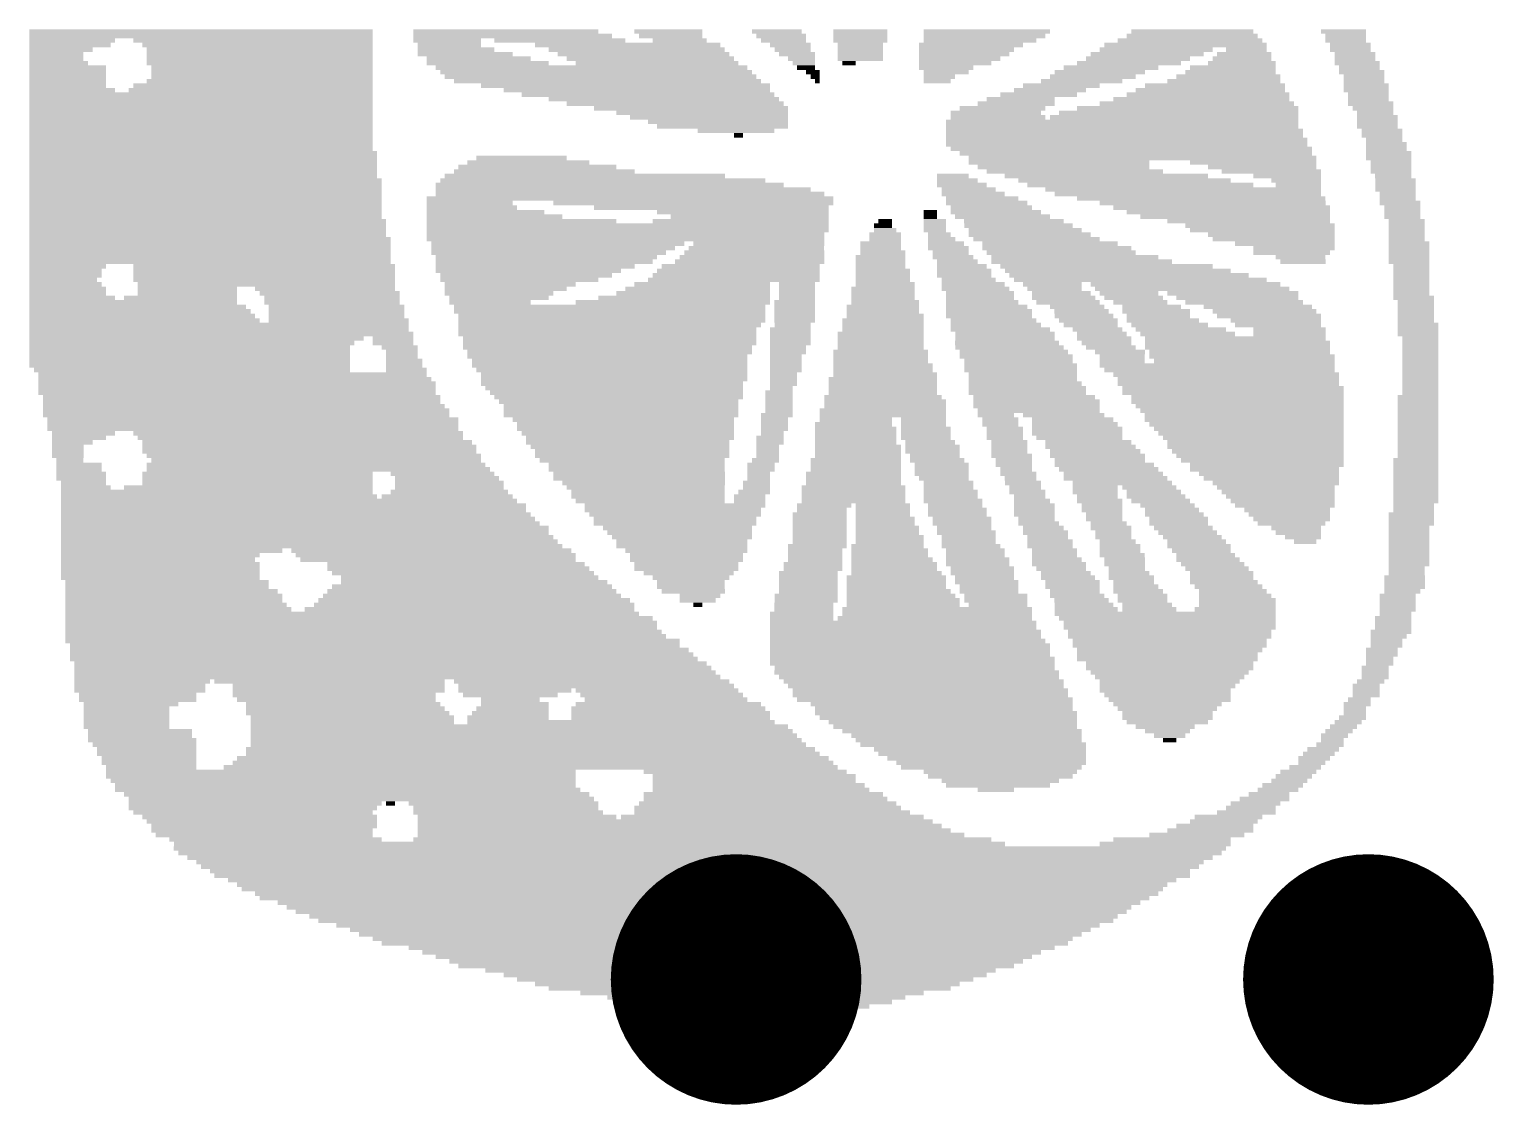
# Model space of a CAD drawing. Extents: x -2.4 to 65.5, y -2.3 to 59.9.
# Drawn here: x 39.287 to 43.405, y 11.84 to 14.865 of the extents above; entities that cross this region are included whole.
import ezdxf

# ---------------------------------------------------------------- set-up
doc = ezdxf.new("R2010")
doc.units = 0
doc.layers.add('18', color=94, linetype='CONTINUOUS')
doc.layers.add('21', color=251, linetype='CONTINUOUS')

# ---------------------------------------------------------------- blocks, each defined once
blk = doc.blocks.new('RECT')
blk.add_solid([(-0.5, -0.5), (0.5, -0.5), (-0.5, 0.5), (0.5, 0.5)])
blk = doc.blocks.new('ROUNDV')
at = {"const_width": 0.5}
blk.add_lwpolyline([(0, -0.25, 1), (0, 0.25, 1), (0, -0.25)], format="xyb", dxfattribs=at)

msp = doc.modelspace()

# ---------------------------------------------------------------- block references
at = {"layer": '18', "xscale": 0.7048, "yscale": 0.7048}
for p in [(41.275, 12.192), (43.053, 12.192)]:
    msp.add_blockref('ROUNDV', p, dxfattribs=at)
at = {"layer": '21', "yscale": 0.0127}
for p, xscale in [((39.4081, 14.8336), 0.2413), ((39.4017, 14.8209), 0.2286), ((39.7701, 14.859), 0.9652), ((39.7701, 14.8463), 0.9652), ((39.9161, 14.8336), 0.6731), ((39.9288, 14.8209), 0.6477), ((40.6273, 14.859), 0.5207), ((40.6464, 14.8463), 0.5588), ((40.4622, 14.8336), 0.1905), ((40.4686, 14.8209), 0.1778), ((40.7797, 14.8336), 0.3683), ((40.9702, 14.8209), 0.5207), ((41.0845, 14.859), 0.1905), ((41.0909, 14.8463), 0.1778), ((41.1163, 14.8336), 0.1524), ((41.3893, 14.859), 0.1397), ((41.402, 14.8463), 0.1397), ((41.4083, 14.8336), 0.127), ((41.4274, 14.8209), 0.1143), ((41.6243, 14.859), 0.1524), ((41.6243, 14.8463), 0.1524), ((41.6243, 14.8336), 0.1524), ((41.6243, 14.8209), 0.127), ((41.9354, 14.8209), 0.2921), ((41.9798, 14.859), 0.3556), ((41.9735, 14.8463), 0.3429), ((41.9608, 14.8336), 0.3175), ((42.5387, 14.8209), 0.4572), ((42.5513, 14.8336), 0.4064), ((42.5577, 14.8463), 0.3683), ((42.5577, 14.859), 0.3429), ((42.9832, 14.859), 0.127), ((42.9895, 14.8463), 0.1143), ((42.9895, 14.8336), 0.1143), ((43.0022, 14.8209), 0.1143), ((39.3636, 14.7955), 0.1524), ((39.3636, 14.7828), 0.1524), ((39.3764, 14.8082), 0.1778), ((39.9352, 14.8082), 0.635), ((39.9352, 14.7955), 0.635), ((39.9352, 14.7828), 0.635), ((40.4876, 14.8082), 0.2159), ((40.513, 14.7955), 0.2667), ((40.5511, 14.7828), 0.2921), ((40.9956, 14.8082), 0.4953), ((41.0147, 14.7955), 0.4826), ((41.0337, 14.7828), 0.4699), ((41.4338, 14.8082), 0.1016), ((41.4464, 14.7955), 0.1016), ((41.4592, 14.7828), 0.0762), ((41.6243, 14.8082), 0.127), ((41.6243, 14.7955), 0.127), ((41.6243, 14.7828), 0.127), ((41.9227, 14.8082), 0.2667), ((41.9036, 14.7828), 0.2286), ((41.9164, 14.7955), 0.254), ((42.4053, 14.7828), 0.2921), ((42.4307, 14.7955), 0.3175), ((42.4561, 14.8082), 0.3175), ((42.6974, 14.7828), 0.1651), ((42.7037, 14.7955), 0.1524), ((42.7101, 14.8082), 0.1143), ((43.0022, 14.8082), 0.1143), ((43.0149, 14.7955), 0.1143), ((43.0149, 14.7828), 0.1143), ((39.37, 14.7701), 0.1651), ((39.3954, 14.7574), 0.2159), ((39.3954, 14.7447), 0.2159), ((39.9352, 14.7701), 0.635), ((39.9415, 14.7574), 0.6223), ((39.9415, 14.7447), 0.6223), ((40.5765, 14.7701), 0.3429), ((40.8686, 14.7574), 0.8763), ((40.8813, 14.7447), 0.8763), ((41.0528, 14.7701), 0.4572), ((41.4655, 14.7701), 0.0635), ((41.4719, 14.7574), 0.0508), ((41.4909, 14.7447), 0.0381), ((41.5925, 14.7701), 0.0381), ((41.8655, 14.7574), 0.1524), ((41.891, 14.7701), 0.2032), ((41.8655, 14.7447), 0.127), ((42.2974, 14.7447), 0.254), ((42.3291, 14.7574), 0.2667), ((42.3799, 14.7701), 0.2921), ((42.6656, 14.7447), 0.254), ((42.672, 14.7574), 0.2413), ((42.6974, 14.7701), 0.1905), ((43.0213, 14.7701), 0.127), ((43.0276, 14.7574), 0.1143), ((43.034, 14.7447), 0.127), ((39.3954, 14.732), 0.2159), ((39.3954, 14.7193), 0.2159), ((39.3954, 14.7066), 0.2159), ((39.9161, 14.7066), 0.6731), ((39.9352, 14.7193), 0.635), ((39.9415, 14.732), 0.6223), ((40.894, 14.732), 0.8763), ((40.9131, 14.7193), 0.8636), ((40.9639, 14.7066), 0.8128), ((41.4973, 14.732), 0.0254), ((41.5036, 14.7193), 0.0127), ((41.8465, 14.732), 0.0889), ((41.8402, 14.7193), 0.0762), ((42.1894, 14.7066), 0.2159), ((42.2465, 14.7193), 0.2286), ((42.2783, 14.732), 0.2413), ((42.6212, 14.7066), 0.3937), ((42.6466, 14.7193), 0.3175), ((42.6593, 14.732), 0.2921), ((43.0466, 14.7066), 0.127), ((43.0403, 14.732), 0.1143), ((43.0403, 14.7193), 0.1143), ((39.4081, 14.6939), 0.2413), ((39.7701, 14.6812), 0.9652), ((39.7701, 14.6685), 0.9652), ((39.7701, 14.6558), 0.9652), ((39.9098, 14.6939), 0.6858), ((40.9956, 14.6939), 0.7493), ((41.0273, 14.6812), 0.7112), ((41.0718, 14.6685), 0.6477), ((41.1035, 14.6558), 0.6096), ((42.0624, 14.6558), 0.2159), ((42.0751, 14.6685), 0.1905), ((42.1259, 14.6812), 0.2159), ((42.1577, 14.6939), 0.2032), ((42.5704, 14.6558), 0.5461), ((42.5831, 14.6685), 0.4953), ((42.6022, 14.6812), 0.4572), ((42.6085, 14.6939), 0.4191), ((43.0466, 14.6939), 0.127), ((43.053, 14.6812), 0.1143), ((43.053, 14.6685), 0.1143), ((43.0594, 14.6558), 0.127), ((39.7701, 14.6431), 0.9652), ((39.7701, 14.6304), 0.9652), ((39.7701, 14.6177), 0.9652), ((41.148, 14.6431), 0.5461), ((41.1797, 14.6304), 0.4826), ((41.1988, 14.6177), 0.4445), ((42.0053, 14.6304), 0.254), ((42.0116, 14.6177), 0.2667), ((42.0243, 14.6431), 0.2413), ((42.5069, 14.6177), 0.6985), ((42.5196, 14.6304), 0.6731), ((42.545, 14.6431), 0.6223), ((43.0657, 14.6431), 0.1143), ((43.0721, 14.6304), 0.1016), ((43.0784, 14.6177), 0.1143), ((39.7701, 14.605), 0.9652), ((39.7701, 14.5923), 0.9652), ((39.7701, 14.5796), 0.9652), ((41.2242, 14.605), 0.3937), ((41.2369, 14.5923), 0.3683), ((41.275, 14.5796), 0.2159), ((42.3608, 14.605), 0.9906), ((42.3608, 14.5923), 0.9906), ((42.3672, 14.5796), 1.0033), ((43.0784, 14.605), 0.1143), ((43.0784, 14.5923), 0.1143), ((43.0911, 14.5796), 0.1143), ((39.7701, 14.5669), 0.9652), ((39.7701, 14.5542), 0.9652), ((39.7701, 14.5415), 0.9652), ((41.2814, 14.5669), 0.0254), ((42.3672, 14.5669), 1.0033), ((42.3736, 14.5542), 1.016), ((42.3736, 14.5415), 1.016), ((43.0911, 14.5669), 0.1143), ((43.1038, 14.5415), 0.1143), ((43.0975, 14.5542), 0.1016), ((39.7764, 14.5161), 0.9779), ((39.7764, 14.5034), 0.9779), ((39.7764, 14.4907), 0.9779), ((39.7701, 14.5288), 0.9652), ((40.6908, 14.4907), 0.3429), ((40.6718, 14.5034), 0.254), ((42.3863, 14.5288), 1.016), ((42.3989, 14.5161), 0.9906), ((42.418, 14.5034), 0.9779), ((42.1831, 14.4907), 0.508), ((42.7292, 14.4907), 0.3556), ((43.1038, 14.5288), 0.1143), ((43.1102, 14.5161), 0.127), ((43.1102, 14.5034), 0.127), ((43.1165, 14.4907), 0.1143), ((39.7764, 14.478), 0.9779), ((39.7764, 14.4653), 0.9779), ((39.7764, 14.4526), 0.9779), ((40.8496, 14.4526), 0.7874), ((40.7353, 14.4653), 0.508), ((40.7162, 14.478), 0.4445), ((41.8846, 14.4526), 0.0889), ((42.1958, 14.478), 0.4826), ((42.2275, 14.4653), 0.4953), ((42.3164, 14.4526), 0.5715), ((42.7546, 14.478), 0.3048), ((42.7799, 14.4653), 0.2794), ((42.8244, 14.4526), 0.1905), ((43.1165, 14.478), 0.1143), ((43.1165, 14.4653), 0.1143), ((43.1228, 14.4526), 0.1016), ((39.7828, 14.4399), 0.9906), ((39.7828, 14.4272), 0.9906), ((39.7828, 14.4145), 0.9906), ((40.9194, 14.4272), 0.9779), ((40.9575, 14.4145), 1.0541), ((40.9004, 14.4399), 0.9144), ((41.91, 14.4272), 0.1397), ((41.8973, 14.4399), 0.1143), ((41.9291, 14.4145), 0.1524), ((42.3672, 14.4399), 0.5969), ((42.4117, 14.4272), 0.635), ((42.5323, 14.4145), 0.7747), ((42.8498, 14.4399), 0.1397), ((42.8561, 14.4272), 0.127), ((43.1292, 14.4399), 0.1143), ((43.1292, 14.4272), 0.1143), ((43.1292, 14.4145), 0.1143), ((39.7828, 14.4018), 0.9906), ((39.7828, 14.3891), 0.9906), ((39.7828, 14.3764), 0.9906), ((40.9766, 14.3891), 1.143), ((40.5257, 14.3764), 0.2413), ((40.9766, 14.4018), 1.0922), ((41.1544, 14.3764), 0.7874), ((41.9417, 14.4018), 0.1778), ((41.9798, 14.3764), 0.2286), ((41.9672, 14.3891), 0.2032), ((42.545, 14.4018), 0.7493), ((42.5831, 14.3891), 0.6985), ((42.6149, 14.3764), 0.635), ((43.1419, 14.3764), 0.1143), ((43.1356, 14.4018), 0.1016), ((43.1356, 14.3891), 0.1016), ((39.7891, 14.3256), 1.0033), ((39.7828, 14.3637), 0.9906), ((39.7828, 14.351), 0.9906), ((39.7828, 14.3383), 0.9906), ((40.5321, 14.3637), 0.254), ((40.5702, 14.351), 0.3302), ((40.5956, 14.3383), 0.381), ((40.6718, 14.3256), 0.5334), ((41.2052, 14.3637), 0.6604), ((41.2877, 14.3256), 0.4953), ((41.294, 14.351), 0.4826), ((41.3131, 14.3383), 0.4445), ((41.6941, 14.3256), 0.0381), ((41.8338, 14.3256), 0.0635), ((41.8211, 14.351), 0.0381), ((41.8211, 14.3383), 0.0381), ((41.9926, 14.3637), 0.2286), ((42.0053, 14.351), 0.254), ((42.0243, 14.3383), 0.2667), ((42.056, 14.3256), 0.2794), ((42.6403, 14.3637), 0.6096), ((42.6593, 14.351), 0.5715), ((42.6784, 14.3383), 0.5334), ((42.7165, 14.3256), 0.4572), ((43.1483, 14.3637), 0.1016), ((43.1483, 14.351), 0.1016), ((43.1483, 14.3383), 0.1016), ((43.1609, 14.3256), 0.1016), ((39.7891, 14.3129), 1.0033), ((39.7891, 14.3002), 1.0033), ((39.7891, 14.2875), 1.0033), ((40.9702, 14.3129), 1.1303), ((40.9702, 14.3002), 1.1303), ((40.9639, 14.2875), 1.1176), ((41.6941, 14.2875), 0.0889), ((41.6941, 14.3002), 0.0635), ((41.6878, 14.3129), 0.0508), ((41.8338, 14.3129), 0.0635), ((41.8338, 14.3002), 0.0635), ((41.8465, 14.2875), 0.0635), ((42.0688, 14.3129), 0.3048), ((42.1005, 14.2875), 0.3429), ((42.0878, 14.3002), 0.3175), ((42.7482, 14.3129), 0.4191), ((42.7546, 14.3002), 0.4064), ((42.7799, 14.2875), 0.3556), ((43.1609, 14.3129), 0.1016), ((43.1609, 14.3002), 0.1016), ((43.1609, 14.2875), 0.1016), ((39.7955, 14.2748), 1.016), ((39.7955, 14.2621), 1.016), ((39.7955, 14.2494), 1.016), ((40.9639, 14.2748), 1.1176), ((40.7734, 14.2621), 0.7112), ((40.7607, 14.2494), 0.6858), ((41.3321, 14.2494), 0.381), ((41.3385, 14.2621), 0.3683), ((41.6814, 14.2621), 0.1143), ((41.6814, 14.2494), 0.1143), ((41.6941, 14.2748), 0.0889), ((41.8655, 14.2621), 0.1016), ((41.8719, 14.2494), 0.1143), ((41.8529, 14.2748), 0.0762), ((42.1196, 14.2748), 0.3556), ((42.1767, 14.2494), 0.4191), ((42.1577, 14.2621), 0.381), ((42.7863, 14.2748), 0.3429), ((42.818, 14.2621), 0.2794), ((42.8435, 14.2494), 0.2286), ((43.1609, 14.2748), 0.1016), ((43.1673, 14.2621), 0.1143), ((43.1673, 14.2494), 0.1143), ((39.7955, 14.2367), 1.016), ((39.7955, 14.224), 1.016), ((39.7955, 14.2113), 1.016), ((40.748, 14.2367), 0.6604), ((40.7416, 14.224), 0.6223), ((40.7353, 14.2113), 0.6096), ((41.3131, 14.2113), 0.4191), ((41.3195, 14.224), 0.4064), ((41.3258, 14.2367), 0.3937), ((41.6814, 14.224), 0.1397), ((41.6814, 14.2113), 0.1397), ((41.6878, 14.2367), 0.127), ((41.8846, 14.224), 0.1143), ((41.8783, 14.2367), 0.1016), ((41.8973, 14.2113), 0.1143), ((42.1894, 14.2367), 0.4191), ((42.2465, 14.2113), 0.508), ((42.2275, 14.224), 0.4699), ((42.8371, 14.2367), 0.2159), ((42.8625, 14.224), 0.1397), ((42.8689, 14.2113), 0.127), ((43.1673, 14.2367), 0.1143), ((43.1673, 14.224), 0.1143), ((43.1673, 14.2113), 0.1143), ((39.3954, 14.1986), 0.2159), ((39.3827, 14.1605), 0.1905), ((39.3891, 14.1859), 0.2032), ((39.3891, 14.1732), 0.2032), ((39.9479, 14.1986), 0.7366), ((39.9479, 14.1859), 0.7366), ((39.9479, 14.1732), 0.7366), ((39.9479, 14.1605), 0.7366), ((40.7099, 14.1986), 0.5588), ((40.6908, 14.1859), 0.5207), ((40.6654, 14.1605), 0.4445), ((40.6845, 14.1732), 0.4826), ((41.2687, 14.1605), 0.4826), ((41.275, 14.1732), 0.4699), ((41.2814, 14.1859), 0.4572), ((41.2877, 14.1986), 0.4445), ((41.6814, 14.1986), 0.1397), ((41.6878, 14.1859), 0.1524), ((41.6878, 14.1732), 0.1524), ((41.6878, 14.1605), 0.1524), ((41.91, 14.1986), 0.1397), ((41.9164, 14.1859), 0.1524), ((41.9164, 14.1732), 0.1524), ((41.9291, 14.1605), 0.1524), ((42.3164, 14.1986), 0.5969), ((42.3482, 14.1859), 0.635), ((42.3799, 14.1732), 0.6731), ((42.4117, 14.1605), 0.7112), ((43.1737, 14.1986), 0.1016), ((43.1737, 14.1859), 0.1016), ((43.1737, 14.1732), 0.1016), ((43.1737, 14.1605), 0.1016), ((39.3954, 14.1351), 0.2159), ((39.3954, 14.1224), 0.2159), ((39.3891, 14.1478), 0.2032), ((39.9542, 14.1478), 0.7239), ((39.732, 14.1351), 0.2794), ((39.732, 14.1224), 0.2794), ((40.1193, 14.1351), 0.3937), ((40.132, 14.1224), 0.3937), ((40.64, 14.1478), 0.3683), ((40.6273, 14.1351), 0.3429), ((40.6083, 14.1224), 0.3048), ((41.1544, 14.1224), 0.4318), ((41.1671, 14.1351), 0.4064), ((41.1797, 14.1478), 0.381), ((41.4464, 14.1478), 0.1016), ((41.4464, 14.1351), 0.1016), ((41.4464, 14.1224), 0.1016), ((41.6878, 14.1351), 0.1778), ((41.6878, 14.1224), 0.1778), ((41.6941, 14.1478), 0.1651), ((41.9417, 14.1478), 0.1778), ((41.9481, 14.1351), 0.1905), ((41.9608, 14.1224), 0.1905), ((42.164, 14.1478), 0.1651), ((42.1703, 14.1351), 0.1524), ((42.1894, 14.1224), 0.1651), ((42.5387, 14.1478), 0.5334), ((42.5577, 14.1351), 0.5461), ((42.3799, 14.1224), 0.1651), ((42.672, 14.1224), 0.3683), ((43.1737, 14.1478), 0.1016), ((43.1737, 14.1351), 0.1016), ((43.1737, 14.1224), 0.1016), ((39.4081, 14.1097), 0.2413), ((39.5922, 14.0843), 0.6096), ((39.5796, 14.097), 0.5842), ((39.7129, 14.1097), 0.3175), ((40.1384, 14.1097), 0.381), ((40.1384, 14.097), 0.381), ((40.1511, 14.0843), 0.381), ((40.6083, 14.1097), 0.2794), ((40.5829, 14.097), 0.2286), ((40.9194, 14.0843), 0.8763), ((41.0972, 14.097), 0.5461), ((41.129, 14.1097), 0.4826), ((41.4401, 14.097), 0.1143), ((41.4401, 14.0843), 0.1143), ((41.4464, 14.1097), 0.1016), ((41.6878, 14.0843), 0.2032), ((41.6941, 14.097), 0.1905), ((41.6878, 14.1097), 0.1778), ((41.9608, 14.1097), 0.1905), ((41.9798, 14.0843), 0.2286), ((41.9672, 14.097), 0.2032), ((42.1958, 14.1097), 0.1778), ((42.2084, 14.097), 0.1778), ((42.2339, 14.0843), 0.1524), ((42.3926, 14.1097), 0.1651), ((42.4117, 14.097), 0.1524), ((42.4434, 14.0843), 0.1651), ((42.6847, 14.1097), 0.3429), ((42.7037, 14.097), 0.3302), ((42.7418, 14.0843), 0.3048), ((43.18, 14.1097), 0.1143), ((43.1864, 14.097), 0.1016), ((43.1864, 14.0843), 0.1016), ((39.5986, 14.0716), 0.6223), ((39.6113, 14.0462), 0.6477), ((39.605, 14.0589), 0.635), ((40.1511, 14.0716), 0.381), ((40.1511, 14.0589), 0.381), ((40.1574, 14.0462), 0.3937), ((40.9194, 14.0716), 0.8763), ((40.9258, 14.0589), 0.8636), ((40.9258, 14.0462), 0.8636), ((41.4401, 14.0716), 0.1143), ((41.4401, 14.0589), 0.1143), ((41.4401, 14.0462), 0.1143), ((41.6878, 14.0462), 0.2286), ((41.6941, 14.0589), 0.2159), ((41.6878, 14.0716), 0.2032), ((41.9862, 14.0716), 0.2413), ((41.9862, 14.0589), 0.2413), ((41.9989, 14.0462), 0.2413), ((42.2465, 14.0716), 0.1524), ((42.2529, 14.0589), 0.1651), ((42.2656, 14.0462), 0.1651), ((42.4561, 14.0716), 0.1905), ((42.4751, 14.0462), 0.2032), ((42.4625, 14.0589), 0.1778), ((42.7609, 14.0716), 0.2921), ((42.7736, 14.0589), 0.2921), ((42.7927, 14.0462), 0.254), ((43.1864, 14.0716), 0.1016), ((43.1864, 14.0589), 0.1016), ((43.1864, 14.0462), 0.1016), ((39.8272, 14.0081), 1.0795), ((39.8209, 14.0335), 1.0668), ((39.8209, 14.0208), 1.0668), ((39.7574, 13.9954), 0.9398), ((40.3098, 13.9954), 0.1143), ((40.9194, 14.0335), 0.8509), ((40.9131, 14.0208), 0.8382), ((40.9131, 14.0081), 0.8382), ((40.9194, 13.9954), 0.8255), ((41.4274, 14.0208), 0.1143), ((41.4274, 14.0081), 0.1143), ((41.4274, 13.9954), 0.1143), ((41.4338, 14.0335), 0.1016), ((41.6814, 14.0081), 0.2413), ((41.6814, 13.9954), 0.2413), ((41.6878, 14.0335), 0.2286), ((41.6878, 14.0208), 0.2286), ((42.0179, 14.0208), 0.2794), ((42.0053, 14.0335), 0.254), ((42.0307, 14.0081), 0.2794), ((42.0307, 13.9954), 0.2794), ((42.272, 14.0335), 0.1524), ((42.291, 14.0208), 0.1397), ((42.3037, 14.0081), 0.1397), ((42.3101, 13.9954), 0.1524), ((42.4942, 14.0335), 0.2159), ((42.526, 14.0208), 0.254), ((42.545, 14.0081), 0.2667), ((42.6784, 13.9954), 0.508), ((42.799, 14.0335), 0.2413), ((42.8308, 14.0208), 0.2032), ((42.8308, 14.0081), 0.2032), ((43.1927, 14.0335), 0.1143), ((43.1927, 14.0208), 0.1143), ((43.1927, 14.0081), 0.1143), ((43.199, 13.9954), 0.1016), ((39.7383, 13.97), 0.9017), ((39.7383, 13.9573), 0.9017), ((39.7447, 13.9827), 0.9144), ((40.3098, 13.9827), 0.1143), ((40.3289, 13.97), 0.1016), ((40.3352, 13.9573), 0.0889), ((40.9194, 13.9827), 0.8255), ((40.9131, 13.97), 0.8128), ((40.9194, 13.9573), 0.8001), ((41.4274, 13.9827), 0.1143), ((41.4211, 13.97), 0.1016), ((41.4211, 13.9573), 0.1016), ((41.6814, 13.9573), 0.2667), ((41.6814, 13.9827), 0.2413), ((41.6814, 13.97), 0.2413), ((42.037, 13.9827), 0.2921), ((42.0434, 13.97), 0.3048), ((42.056, 13.9573), 0.3048), ((42.3164, 13.9827), 0.1397), ((42.3291, 13.97), 0.1397), ((42.3545, 13.9573), 0.1397), ((42.6847, 13.9827), 0.5207), ((42.6847, 13.97), 0.5207), ((42.6911, 13.9573), 0.508), ((43.199, 13.9827), 0.1016), ((43.199, 13.97), 0.1016), ((43.199, 13.9573), 0.1016), ((39.7383, 13.9446), 0.9017), ((39.7383, 13.9319), 0.9017), ((39.7383, 13.9192), 0.9017), ((40.3352, 13.9446), 0.0889), ((40.3416, 13.9319), 0.1016), ((40.3416, 13.9192), 0.1016), ((40.9131, 13.9446), 0.7874), ((40.9194, 13.9319), 0.7747), ((40.9194, 13.9192), 0.7747), ((41.4147, 13.9446), 0.0889), ((41.4147, 13.9319), 0.0889), ((41.4147, 13.9192), 0.0889), ((41.6814, 13.9446), 0.2667), ((41.6814, 13.9319), 0.2667), ((41.6878, 13.9192), 0.2794), ((42.0624, 13.9446), 0.3175), ((42.0688, 13.9319), 0.3048), ((42.0751, 13.9192), 0.3175), ((42.3608, 13.9446), 0.127), ((42.3608, 13.9319), 0.127), ((42.6275, 13.9192), 0.6604), ((42.6974, 13.9446), 0.5207), ((42.7037, 13.9319), 0.508), ((43.199, 13.9446), 0.1016), ((43.199, 13.9319), 0.1016), ((43.199, 13.9192), 0.1016), ((39.7447, 13.9065), 0.889), ((39.8653, 13.8811), 1.1049), ((39.859, 13.8938), 1.0922), ((40.3479, 13.9065), 0.1143), ((40.9258, 13.9065), 0.762), ((40.9321, 13.8938), 0.7493), ((40.9321, 13.8811), 0.7493), ((41.4083, 13.8938), 0.0762), ((41.4083, 13.8811), 0.0762), ((41.4147, 13.9065), 0.0889), ((41.6878, 13.8811), 0.3048), ((41.6941, 13.8938), 0.2921), ((41.6878, 13.9065), 0.2794), ((42.0751, 13.9065), 0.3175), ((42.0815, 13.8938), 0.3048), ((42.0815, 13.8811), 0.3048), ((42.6339, 13.9065), 0.6477), ((42.653, 13.8938), 0.635), ((42.6593, 13.8811), 0.6223), ((43.199, 13.9065), 0.1016), ((43.199, 13.8938), 0.1016), ((43.199, 13.8811), 0.1016), ((39.8717, 13.8684), 1.1176), ((39.8717, 13.8557), 1.1176), ((39.8717, 13.843), 1.1176), ((39.8844, 13.8303), 1.1176), ((40.9258, 13.8684), 0.7366), ((40.9321, 13.8557), 0.7239), ((40.9385, 13.843), 0.7112), ((40.9448, 13.8303), 0.6985), ((41.3957, 13.843), 0.0762), ((41.3957, 13.8303), 0.0762), ((41.4083, 13.8684), 0.0762), ((41.402, 13.8557), 0.0635), ((41.6878, 13.8303), 0.3302), ((41.6878, 13.8684), 0.3048), ((41.6878, 13.8557), 0.3048), ((41.6878, 13.843), 0.3048), ((42.0941, 13.8557), 0.3302), ((42.0941, 13.843), 0.3302), ((42.0878, 13.8684), 0.3175), ((42.1132, 13.8303), 0.3429), ((42.6593, 13.8684), 0.6223), ((42.672, 13.8557), 0.6223), ((42.672, 13.843), 0.6223), ((42.6847, 13.8303), 0.5969), ((43.1927, 13.8303), 0.1143), ((43.199, 13.8684), 0.1016), ((43.199, 13.8557), 0.1016), ((43.199, 13.843), 0.1016), ((39.8907, 13.8049), 1.1303), ((39.8844, 13.8176), 1.1176), ((39.8971, 13.7922), 1.143), ((40.9448, 13.8176), 0.6731), ((40.9512, 13.8049), 0.6604), ((40.9512, 13.7922), 0.6604), ((41.3957, 13.8176), 0.0762), ((41.3957, 13.8049), 0.0762), ((41.3957, 13.7922), 0.0762), ((41.6878, 13.7922), 0.3556), ((41.6941, 13.8176), 0.3429), ((41.6941, 13.8049), 0.3429), ((42.1196, 13.8176), 0.3556), ((42.1196, 13.8049), 0.3556), ((42.1259, 13.7922), 0.3429), ((42.6847, 13.8176), 0.5969), ((42.6911, 13.8049), 0.5842), ((42.6974, 13.7922), 0.5715), ((43.1927, 13.8176), 0.1143), ((43.1927, 13.8049), 0.1143), ((43.1927, 13.7922), 0.1143), ((39.8971, 13.7795), 1.143), ((39.9161, 13.7668), 1.1557), ((39.9161, 13.7541), 1.1557), ((40.9512, 13.7795), 0.6604), ((40.9575, 13.7668), 0.6223), ((40.9639, 13.7541), 0.6096), ((41.3893, 13.7795), 0.0889), ((41.383, 13.7668), 0.0762), ((41.383, 13.7541), 0.0762), ((41.6052, 13.7541), 0.2159), ((41.6878, 13.7795), 0.3556), ((41.6116, 13.7668), 0.2032), ((41.8021, 13.7668), 0.127), ((41.8021, 13.7541), 0.127), ((42.0053, 13.7795), 0.1016), ((42.0179, 13.7668), 0.1016), ((42.0179, 13.7541), 0.1016), ((42.1958, 13.7795), 0.2286), ((42.2212, 13.7668), 0.2286), ((42.2275, 13.7541), 0.2413), ((42.7037, 13.7795), 0.5588), ((42.7037, 13.7668), 0.5588), ((42.7101, 13.7541), 0.5461), ((43.1927, 13.7795), 0.1143), ((43.1927, 13.7668), 0.1143), ((43.1927, 13.7541), 0.1143), ((39.9161, 13.7414), 1.1557), ((39.4398, 13.7287), 0.1778), ((39.4272, 13.716), 0.1524), ((40.0431, 13.7287), 0.9271), ((40.0495, 13.716), 0.9144), ((40.9639, 13.7414), 0.6096), ((40.9702, 13.7287), 0.5969), ((40.9766, 13.716), 0.5842), ((41.3702, 13.716), 0.0762), ((41.383, 13.7414), 0.0762), ((41.3766, 13.7287), 0.0635), ((41.6116, 13.7414), 0.2286), ((41.6116, 13.7287), 0.2286), ((41.6116, 13.716), 0.2286), ((41.8084, 13.7414), 0.1397), ((41.8084, 13.7287), 0.1397), ((41.8084, 13.716), 0.1397), ((42.0307, 13.7414), 0.1016), ((42.0307, 13.7287), 0.1016), ((42.0307, 13.716), 0.1016), ((42.2339, 13.7414), 0.254), ((42.2339, 13.7287), 0.254), ((42.2402, 13.716), 0.2413), ((42.7165, 13.7414), 0.5334), ((42.7228, 13.7287), 0.5207), ((42.7292, 13.716), 0.508), ((43.1927, 13.7414), 0.1143), ((43.1927, 13.7287), 0.1143), ((43.1927, 13.716), 0.1143), ((39.4081, 13.7033), 0.1143), ((39.3954, 13.6906), 0.0889), ((39.3954, 13.6779), 0.0889), ((40.0685, 13.7033), 0.9271), ((40.0749, 13.6906), 0.9398), ((40.0749, 13.6779), 0.9398), ((40.9702, 13.7033), 0.5715), ((40.9766, 13.6906), 0.5588), ((40.9829, 13.6779), 0.5461), ((41.3702, 13.7033), 0.0762), ((41.3639, 13.6906), 0.0635), ((41.3639, 13.6779), 0.0635), ((41.6116, 13.7033), 0.2286), ((41.6179, 13.6906), 0.2413), ((41.6179, 13.6779), 0.2413), ((41.8211, 13.7033), 0.1397), ((41.8274, 13.6906), 0.1524), ((41.8274, 13.6779), 0.1524), ((42.0434, 13.7033), 0.1016), ((42.0434, 13.6906), 0.1016), ((42.0434, 13.6779), 0.1016), ((42.2656, 13.7033), 0.2413), ((42.272, 13.6906), 0.254), ((42.2846, 13.6779), 0.254), ((42.7355, 13.7033), 0.4953), ((42.7355, 13.6906), 0.4953), ((42.7418, 13.6779), 0.4826), ((43.1927, 13.7033), 0.1143), ((43.1927, 13.6906), 0.1143), ((43.1927, 13.6779), 0.1143), ((39.3954, 13.6652), 0.0889), ((39.4017, 13.6525), 0.0762), ((39.4272, 13.6398), 0.127), ((39.4272, 13.6271), 0.127), ((40.0939, 13.6398), 0.9525), ((40.0876, 13.6652), 0.9398), ((40.1003, 13.6271), 0.9652), ((40.0939, 13.6525), 0.9271), ((40.9829, 13.6652), 0.5461), ((40.9829, 13.6525), 0.5207), ((40.9956, 13.6398), 0.4953), ((40.9956, 13.6271), 0.4953), ((41.3449, 13.6398), 0.0762), ((41.3449, 13.6271), 0.0762), ((41.3576, 13.6525), 0.0762), ((41.3639, 13.6652), 0.0635), ((41.6116, 13.6525), 0.254), ((41.6116, 13.6398), 0.254), ((41.6116, 13.6271), 0.254), ((41.6179, 13.6652), 0.2413), ((41.8338, 13.6652), 0.1397), ((41.8402, 13.6525), 0.1524), ((41.8529, 13.6398), 0.1524), ((41.8529, 13.6271), 0.1524), ((42.0497, 13.6652), 0.1143), ((42.056, 13.6525), 0.1016), ((42.056, 13.6398), 0.1016), ((42.0624, 13.6271), 0.0889), ((42.291, 13.6652), 0.2667), ((42.2974, 13.6525), 0.254), ((42.3101, 13.6398), 0.2794), ((42.3227, 13.6271), 0.2794), ((42.7482, 13.6652), 0.4699), ((42.7546, 13.6525), 0.4572), ((42.7609, 13.6271), 0.4191), ((42.7673, 13.6398), 0.4318), ((43.1864, 13.6525), 0.127), ((43.1864, 13.6398), 0.127), ((43.1864, 13.6271), 0.127), ((43.1927, 13.6652), 0.1143), ((39.4335, 13.6144), 0.1397), ((39.4335, 13.6017), 0.1397), ((39.4398, 13.589), 0.127), ((39.9288, 13.6144), 0.6477), ((39.9288, 13.6017), 0.6477), ((39.9288, 13.589), 0.6477), ((40.4495, 13.6144), 0.2921), ((40.4622, 13.6017), 0.2921), ((40.4686, 13.589), 0.3048), ((41.002, 13.6144), 0.4826), ((41.002, 13.6017), 0.4826), ((41.0147, 13.589), 0.4572), ((41.3321, 13.589), 0.0762), ((41.3385, 13.6144), 0.0635), ((41.3385, 13.6017), 0.0635), ((41.6052, 13.6144), 0.2667), ((41.6052, 13.6017), 0.2667), ((41.6052, 13.589), 0.2667), ((41.8529, 13.6144), 0.1524), ((41.8592, 13.6017), 0.1397), ((41.8719, 13.589), 0.1397), ((42.0688, 13.6144), 0.1016), ((42.0751, 13.6017), 0.0889), ((42.0815, 13.589), 0.1016), ((42.3418, 13.6017), 0.2921), ((42.3355, 13.6144), 0.2794), ((42.3608, 13.589), 0.2794), ((42.7736, 13.6144), 0.3937), ((42.7799, 13.6017), 0.381), ((42.7927, 13.589), 0.3556), ((43.1864, 13.6144), 0.127), ((43.1864, 13.6017), 0.127), ((43.1864, 13.589), 0.127), ((39.4462, 13.5763), 0.1397), ((39.8145, 13.5636), 0.8763), ((39.8209, 13.5509), 0.889), ((39.9034, 13.5763), 0.6985), ((40.4622, 13.5509), 0.3683), ((40.4686, 13.5636), 0.3302), ((40.4686, 13.5763), 0.3048), ((41.021, 13.5763), 0.4445), ((41.0273, 13.5636), 0.4318), ((41.0273, 13.5509), 0.4318), ((41.3131, 13.5509), 0.0889), ((41.3258, 13.5636), 0.0889), ((41.3321, 13.5763), 0.0762), ((41.6052, 13.5763), 0.2921), ((41.6052, 13.5636), 0.2921), ((41.6052, 13.5509), 0.2921), ((41.8719, 13.5763), 0.1397), ((41.8783, 13.5636), 0.1524), ((41.8783, 13.5509), 0.1524), ((42.0941, 13.5636), 0.1016), ((42.0878, 13.5763), 0.0889), ((42.1005, 13.5509), 0.0889), ((42.2846, 13.5763), 0.127), ((42.2846, 13.5636), 0.127), ((42.291, 13.5509), 0.1143), ((42.437, 13.5763), 0.1524), ((42.4498, 13.5636), 0.1524), ((42.4561, 13.5509), 0.1651), ((42.7927, 13.5763), 0.3302), ((42.799, 13.5636), 0.3175), ((42.8054, 13.5509), 0.3048), ((43.1864, 13.5763), 0.127), ((43.1864, 13.5636), 0.127), ((43.1864, 13.5509), 0.127), ((40.0177, 13.5382), 1.2827), ((40.0304, 13.5255), 1.3081), ((40.0304, 13.5128), 1.3081), ((41.0337, 13.5382), 0.4191), ((41.1035, 13.5255), 0.508), ((41.0972, 13.5128), 0.4953), ((41.3131, 13.5382), 0.0889), ((41.5226, 13.5255), 0.1524), ((41.5163, 13.5128), 0.1397), ((41.6052, 13.5382), 0.2921), ((41.6878, 13.5255), 0.1524), ((41.6878, 13.5128), 0.1524), ((41.8846, 13.5382), 0.1651), ((41.891, 13.5255), 0.1524), ((41.8973, 13.5128), 0.1651), ((42.1132, 13.5255), 0.1143), ((42.1132, 13.5128), 0.1143), ((42.1069, 13.5382), 0.1016), ((42.2974, 13.5382), 0.127), ((42.3037, 13.5255), 0.1143), ((42.3037, 13.5128), 0.1143), ((42.4688, 13.5382), 0.1651), ((42.4879, 13.5255), 0.1524), ((42.5006, 13.5128), 0.1524), ((42.8117, 13.5382), 0.2921), ((42.818, 13.5255), 0.2794), ((42.8244, 13.5128), 0.2413), ((43.18, 13.5255), 0.1143), ((43.18, 13.5128), 0.1143), ((43.1864, 13.5382), 0.127), ((40.0368, 13.5001), 1.3208), ((40.0431, 13.4874), 1.3335), ((40.0495, 13.4747), 1.3462), ((40.0622, 13.462), 1.3716), ((41.1035, 13.5001), 0.4826), ((41.1035, 13.4874), 0.4572), ((41.1035, 13.4747), 0.4572), ((41.1099, 13.462), 0.4191), ((41.51, 13.5001), 0.1524), ((41.51, 13.4874), 0.1524), ((41.51, 13.4747), 0.1524), ((41.51, 13.462), 0.1524), ((41.6878, 13.5001), 0.1524), ((41.6941, 13.4874), 0.1651), ((41.6941, 13.4747), 0.1651), ((41.7005, 13.462), 0.1778), ((41.8973, 13.5001), 0.1651), ((41.91, 13.4874), 0.1651), ((41.91, 13.4747), 0.1651), ((41.9164, 13.462), 0.1524), ((42.1132, 13.5001), 0.1143), ((42.1196, 13.4874), 0.1016), ((42.1259, 13.4747), 0.1143), ((42.1386, 13.462), 0.1143), ((42.3101, 13.5001), 0.1016), ((42.3101, 13.4874), 0.1016), ((42.3227, 13.4747), 0.1016), ((42.3291, 13.462), 0.1143), ((42.5069, 13.5001), 0.1651), ((42.5196, 13.4874), 0.1651), ((42.5196, 13.4747), 0.1651), ((42.5323, 13.462), 0.1651), ((42.8308, 13.5001), 0.2286), ((42.8371, 13.4874), 0.2159), ((42.8371, 13.4747), 0.1905), ((42.8498, 13.462), 0.1397), ((43.1673, 13.462), 0.1143), ((43.1737, 13.5001), 0.127), ((43.1737, 13.4874), 0.127), ((43.1737, 13.4747), 0.127), ((40.0622, 13.4493), 1.3716), ((40.0685, 13.4366), 1.3843), ((40.0749, 13.4239), 1.397), ((41.1163, 13.4493), 0.4064), ((41.1226, 13.4366), 0.3937), ((41.1226, 13.4239), 0.3683), ((41.51, 13.4493), 0.1524), ((41.51, 13.4366), 0.1524), ((41.51, 13.4239), 0.1524), ((41.7005, 13.4493), 0.1778), ((41.7068, 13.4366), 0.1905), ((41.7068, 13.4239), 0.1905), ((41.9227, 13.4493), 0.1651), ((41.9291, 13.4366), 0.1524), ((41.9291, 13.4239), 0.1524), ((42.145, 13.4493), 0.127), ((42.1513, 13.4366), 0.1143), ((42.1577, 13.4239), 0.127), ((42.3355, 13.4493), 0.1016), ((42.3355, 13.4366), 0.1016), ((42.3482, 13.4239), 0.1016), ((42.545, 13.4493), 0.1651), ((42.5577, 13.4366), 0.1651), ((42.5704, 13.4239), 0.1651), ((42.8561, 13.4493), 0.127), ((42.8689, 13.4366), 0.1016), ((42.8752, 13.4239), 0.0635), ((43.1673, 13.4493), 0.1143), ((43.1673, 13.4366), 0.1143), ((43.1673, 13.4239), 0.1143), ((40.0812, 13.4112), 1.4097), ((39.6875, 13.3985), 0.6223), ((39.6558, 13.3858), 0.5588), ((40.4178, 13.3985), 0.7874), ((40.4305, 13.3858), 0.7874), ((41.1226, 13.4112), 0.3683), ((41.1353, 13.3985), 0.3429), ((41.1353, 13.3858), 0.3175), ((41.5036, 13.4112), 0.1651), ((41.4973, 13.3985), 0.1524), ((41.4973, 13.3858), 0.1524), ((41.7068, 13.3985), 0.2159), ((41.7068, 13.3858), 0.2159), ((41.7005, 13.4112), 0.2032), ((41.9354, 13.4112), 0.1651), ((41.9481, 13.3985), 0.1651), ((41.9481, 13.3858), 0.1651), ((42.1577, 13.4112), 0.127), ((42.1703, 13.3985), 0.127), ((42.1703, 13.3858), 0.127), ((42.3608, 13.3858), 0.127), ((42.3545, 13.4112), 0.1143), ((42.3545, 13.3985), 0.1143), ((42.5768, 13.4112), 0.1778), ((42.5831, 13.3985), 0.1651), ((42.5958, 13.3858), 0.1651), ((43.1673, 13.4112), 0.1143), ((43.1673, 13.3985), 0.1143), ((43.1673, 13.3858), 0.1143), ((39.6494, 13.3731), 0.5461), ((39.6558, 13.3604), 0.5588), ((39.6558, 13.3477), 0.5588), ((40.4368, 13.3731), 0.7747), ((40.4876, 13.3604), 0.7239), ((40.494, 13.3477), 0.7366), ((41.1353, 13.3731), 0.3175), ((41.1353, 13.3604), 0.2921), ((41.1353, 13.3477), 0.2921), ((41.4909, 13.3604), 0.1651), ((41.4909, 13.3477), 0.1651), ((41.4973, 13.3731), 0.1524), ((41.7131, 13.3731), 0.2286), ((41.7195, 13.3604), 0.2413), ((41.7195, 13.3477), 0.2413), ((41.9545, 13.3731), 0.1778), ((41.9545, 13.3604), 0.1778), ((41.9672, 13.3477), 0.1778), ((42.1767, 13.3731), 0.1397), ((42.1831, 13.3604), 0.1524), ((42.1894, 13.3477), 0.1397), ((42.3672, 13.3731), 0.1143), ((42.3672, 13.3604), 0.1143), ((42.3736, 13.3477), 0.1016), ((42.6022, 13.3731), 0.1778), ((42.6149, 13.3604), 0.1778), ((42.6275, 13.3477), 0.1778), ((43.1673, 13.3731), 0.1143), ((43.1673, 13.3604), 0.1143), ((43.1609, 13.3477), 0.1016), ((39.6558, 13.335), 0.5588), ((39.6558, 13.3223), 0.5588), ((39.6748, 13.3096), 0.5715), ((39.6748, 13.2969), 0.5715), ((40.5067, 13.335), 0.7366), ((40.5321, 13.2969), 0.7874), ((40.5257, 13.3223), 0.7239), ((40.5384, 13.3096), 0.7493), ((41.1416, 13.335), 0.254), ((41.148, 13.3223), 0.2159), ((41.148, 13.3096), 0.1905), ((41.148, 13.2969), 0.1905), ((41.4782, 13.335), 0.1651), ((41.4782, 13.3223), 0.1651), ((41.4782, 13.3096), 0.1651), ((41.4782, 13.2969), 0.1651), ((41.7259, 13.3223), 0.2794), ((41.7259, 13.3096), 0.2794), ((41.7259, 13.2969), 0.2794), ((41.7259, 13.335), 0.254), ((41.9672, 13.335), 0.1778), ((41.9798, 13.3096), 0.1778), ((41.9735, 13.3223), 0.1651), ((41.9862, 13.2969), 0.1651), ((42.2021, 13.335), 0.1397), ((42.2084, 13.3223), 0.1524), ((42.2212, 13.3096), 0.1524), ((42.2212, 13.2969), 0.1524), ((42.3799, 13.335), 0.1143), ((42.3863, 13.3223), 0.127), ((42.3989, 13.2969), 0.127), ((42.3926, 13.3096), 0.1143), ((42.6466, 13.3096), 0.1905), ((42.6403, 13.335), 0.1778), ((42.6403, 13.3223), 0.1778), ((42.6593, 13.2969), 0.1905), ((43.1546, 13.3223), 0.1143), ((43.1546, 13.3096), 0.1143), ((43.1546, 13.2969), 0.1143), ((43.1609, 13.335), 0.1016), ((39.6875, 13.2842), 0.5969), ((39.6939, 13.2715), 0.6096), ((39.6939, 13.2588), 0.6096), ((40.5384, 13.2588), 0.8763), ((40.5321, 13.2715), 0.8382), ((40.5321, 13.2842), 0.8128), ((41.1544, 13.2842), 0.1778), ((41.1734, 13.2715), 0.1143), ((41.1671, 13.2588), 0.1016), ((41.4719, 13.2715), 0.1778), ((41.4719, 13.2588), 0.1778), ((41.4782, 13.2842), 0.1651), ((41.7322, 13.2842), 0.2921), ((41.7386, 13.2715), 0.3048), ((41.7449, 13.2588), 0.3175), ((41.9862, 13.2842), 0.1651), ((42.0053, 13.2715), 0.1778), ((42.0053, 13.2588), 0.1778), ((42.2275, 13.2842), 0.1397), ((42.2339, 13.2715), 0.1524), ((42.2465, 13.2588), 0.1524), ((42.4053, 13.2842), 0.1397), ((42.418, 13.2715), 0.1397), ((42.418, 13.2588), 0.1397), ((42.672, 13.2842), 0.1905), ((42.6847, 13.2588), 0.2159), ((42.6784, 13.2715), 0.2032), ((43.1356, 13.2715), 0.1016), ((43.1356, 13.2588), 0.1016), ((43.1483, 13.2842), 0.1016), ((39.7002, 13.2461), 0.6223), ((39.7066, 13.2334), 0.635), ((40.1955, 13.2207), 1.6129), ((40.5257, 13.2334), 0.9271), ((40.5384, 13.2461), 0.9017), ((41.1671, 13.2461), 0.0254), ((41.4592, 13.2207), 0.1778), ((41.4655, 13.2461), 0.1651), ((41.4655, 13.2334), 0.1651), ((41.8402, 13.2334), 0.5334), ((41.8402, 13.2207), 0.5334), ((41.7449, 13.2461), 0.3175), ((42.0116, 13.2461), 0.1651), ((42.2529, 13.2461), 0.1651), ((42.4815, 13.2207), 0.6223), ((42.2593, 13.2334), 0.1778), ((42.4307, 13.2461), 0.1397), ((42.437, 13.2334), 0.1524), ((42.6784, 13.2334), 0.2286), ((42.6847, 13.2461), 0.2159), ((43.1292, 13.2207), 0.0889), ((43.1356, 13.2461), 0.1016), ((43.1356, 13.2334), 0.1016), ((40.2209, 13.1953), 1.6637), ((40.2209, 13.1826), 1.6637), ((40.2146, 13.208), 1.651), ((41.7449, 13.1953), 0.7493), ((41.7449, 13.1826), 0.7493), ((41.4592, 13.208), 0.1778), ((41.8338, 13.208), 0.5461), ((42.4879, 13.208), 0.6096), ((42.4942, 13.1953), 0.5969), ((42.4942, 13.1826), 0.5969), ((43.1228, 13.208), 0.1016), ((43.1228, 13.1953), 0.1016), ((43.1228, 13.1826), 0.1016), ((40.2273, 13.1699), 1.6764), ((40.2336, 13.1572), 1.6891), ((40.2527, 13.1445), 1.7272), ((40.259, 13.1318), 1.7145), ((41.7512, 13.1699), 0.762), ((41.7512, 13.1572), 0.762), ((41.7576, 13.1445), 0.7747), ((41.764, 13.1318), 0.7874), ((42.4942, 13.1699), 0.5715), ((42.4942, 13.1572), 0.5715), ((42.4942, 13.1445), 0.5461), ((42.4942, 13.1318), 0.5461), ((43.1165, 13.1699), 0.1143), ((43.1102, 13.1572), 0.1016), ((43.1038, 13.1445), 0.0889), ((43.1038, 13.1318), 0.0889), ((40.2717, 13.1191), 1.7399), ((40.2844, 13.0937), 1.7653), ((40.2781, 13.1064), 1.7526), ((41.7703, 13.0937), 0.8001), ((41.764, 13.1191), 0.7874), ((41.764, 13.1064), 0.7874), ((42.4942, 13.1191), 0.5207), ((42.4879, 13.1064), 0.508), ((42.4879, 13.0937), 0.508), ((43.0911, 13.1191), 0.0889), ((43.0911, 13.1064), 0.0889), ((43.0847, 13.0937), 0.0762), ((40.3035, 13.081), 1.778), ((40.3098, 13.0683), 1.7907), ((40.3162, 13.0556), 1.8034), ((41.7703, 13.081), 0.8001), ((41.7767, 13.0683), 0.7874), ((41.783, 13.0556), 0.8001), ((42.4942, 13.081), 0.4699), ((42.4942, 13.0683), 0.4699), ((42.4942, 13.0556), 0.4445), ((43.0721, 13.0683), 0.0762), ((43.0721, 13.0556), 0.0762), ((43.0847, 13.081), 0.0762), ((40.3225, 13.0429), 1.8161), ((39.5986, 13.0175), 0.3683), ((39.605, 13.0302), 0.381), ((40.132, 13.0302), 0.6477), ((40.1574, 13.0175), 0.5969), ((40.8686, 13.0302), 0.7747), ((40.8813, 13.0175), 0.7747), ((41.7893, 13.0429), 0.7874), ((41.8021, 13.0302), 0.7874), ((41.8084, 13.0175), 0.7747), ((42.4942, 13.0429), 0.4191), ((42.4942, 13.0302), 0.3937), ((42.4879, 13.0175), 0.381), ((43.0466, 13.0175), 0.0762), ((43.0594, 13.0302), 0.0762), ((43.0721, 13.0429), 0.0762), ((39.5986, 13.0048), 0.3683), ((39.5922, 12.9921), 0.3302), ((39.5922, 12.9794), 0.3302), ((39.5732, 12.9667), 0.2667), ((40.1574, 13.0048), 0.5969), ((40.1447, 12.9921), 0.5715), ((40.1511, 12.9794), 0.5588), ((40.1701, 12.9667), 0.5461), ((40.6527, 13.0048), 0.3175), ((40.64, 12.9921), 0.2667), ((40.64, 12.9794), 0.1651), ((40.6527, 12.9667), 0.1905), ((41.0845, 12.9667), 0.5207), ((41.0528, 13.0048), 0.4572), ((41.0654, 12.9921), 0.4572), ((41.0782, 12.9794), 0.4572), ((41.8211, 13.0048), 0.7747), ((41.8211, 12.9921), 0.7747), ((41.8338, 12.9794), 0.7747), ((41.8529, 12.9667), 0.7366), ((42.4815, 13.0048), 0.3683), ((42.4879, 12.9921), 0.3556), ((42.4942, 12.9794), 0.3429), ((42.4879, 12.9667), 0.3048), ((43.0213, 12.9667), 0.0762), ((43.0276, 12.9794), 0.0635), ((43.0466, 13.0048), 0.0762), ((43.0466, 12.9921), 0.0762), ((39.5605, 12.954), 0.2413), ((39.5605, 12.9413), 0.2413), ((39.5605, 12.9286), 0.2413), ((40.1765, 12.954), 0.5588), ((40.1828, 12.9413), 0.5715), ((40.1955, 12.9286), 0.5715), ((40.6337, 12.9286), 0.2286), ((40.64, 12.9413), 0.2159), ((40.6464, 12.954), 0.2032), ((41.0845, 12.954), 0.5461), ((41.0909, 12.9413), 0.5588), ((41.0909, 12.9286), 0.5588), ((41.8655, 12.9413), 0.7366), ((41.8592, 12.954), 0.7239), ((41.8719, 12.9286), 0.7239), ((42.4879, 12.954), 0.2794), ((42.4879, 12.9413), 0.254), ((42.4879, 12.9286), 0.254), ((43.0085, 12.9286), 0.0762), ((43.0149, 12.954), 0.0635), ((43.0149, 12.9413), 0.0635), ((39.5605, 12.9159), 0.2413), ((39.5605, 12.9032), 0.2413), ((39.5986, 12.8905), 0.2921), ((40.6654, 12.9032), 1.5113), ((40.1955, 12.9159), 0.5715), ((40.6718, 12.8905), 1.524), ((40.9512, 12.9159), 0.8636), ((41.8846, 12.9159), 0.6985), ((41.891, 12.9032), 0.6858), ((41.91, 12.8905), 0.6731), ((42.4879, 12.9159), 0.2286), ((42.4815, 12.9032), 0.1651), ((42.4879, 12.8905), 0.127), ((42.9704, 12.8905), 0.0762), ((42.9832, 12.9032), 0.0762), ((42.9959, 12.9159), 0.0762), ((39.5986, 12.8778), 0.2921), ((39.605, 12.8651), 0.3048), ((39.6113, 12.8524), 0.2921), ((40.6781, 12.8778), 1.5367), ((40.6845, 12.8651), 1.5494), ((40.6908, 12.8524), 1.5621), ((41.9227, 12.8778), 0.6477), ((41.9291, 12.8651), 0.635), ((41.9417, 12.8524), 0.635), ((42.4942, 12.8778), 0.0889), ((42.4942, 12.8651), 0.0381), ((42.9451, 12.8524), 0.0762), ((42.9514, 12.8651), 0.0635), ((42.9578, 12.8778), 0.0762), ((39.6177, 12.8397), 0.2794), ((39.6177, 12.827), 0.2794), ((39.624, 12.8143), 0.2667), ((39.624, 12.8016), 0.2667), ((40.7035, 12.8016), 1.6891), ((40.7035, 12.8143), 1.6637), ((40.6972, 12.8397), 1.6002), ((40.7035, 12.827), 1.6129), ((41.9608, 12.8397), 0.5969), ((41.9672, 12.827), 0.5842), ((41.9798, 12.8143), 0.5588), ((41.9926, 12.8016), 0.5334), ((42.9006, 12.8143), 0.0889), ((42.8942, 12.8016), 0.0762), ((42.9133, 12.827), 0.0889), ((42.926, 12.8397), 0.0889), ((39.6303, 12.7889), 0.254), ((40.1638, 12.7762), 1.3208), ((40.1638, 12.7635), 1.3208), ((40.6972, 12.7889), 1.7272), ((41.3004, 12.7762), 0.5715), ((41.3258, 12.7635), 0.5715), ((41.9926, 12.7889), 0.508), ((42.0179, 12.7762), 0.4318), ((42.0179, 12.7635), 0.4064), ((42.8435, 12.7635), 0.1016), ((42.8561, 12.7762), 0.1016), ((42.8752, 12.7889), 0.0889), ((40.1701, 12.7508), 1.3081), ((40.1765, 12.7381), 1.2954), ((40.1828, 12.7254), 1.3081), ((41.3258, 12.7508), 0.5715), ((41.3385, 12.7381), 0.5969), ((41.3449, 12.7254), 0.6096), ((42.0179, 12.7508), 0.3302), ((42.0116, 12.7381), 0.2921), ((42.0053, 12.7254), 0.1016), ((42.799, 12.7254), 0.1143), ((42.8117, 12.7381), 0.1143), ((42.8308, 12.7508), 0.1016), ((40.2082, 12.7127), 1.3081), ((40.2209, 12.7), 1.3081), ((39.9225, 12.6873), 0.7112), ((40.3035, 12.6873), 0.0254), ((40.621, 12.6873), 0.5334), ((41.3639, 12.6873), 0.7239), ((41.3512, 12.7127), 0.6731), ((41.3576, 12.7), 0.6858), ((42.7355, 12.6873), 0.1397), ((42.7609, 12.7), 0.1397), ((42.7736, 12.7127), 0.1143), ((39.9161, 12.6746), 0.6985), ((39.9161, 12.6619), 0.6731), ((39.9352, 12.6492), 0.6604), ((39.9415, 12.6365), 0.6477), ((40.6273, 12.6746), 0.5207), ((40.6337, 12.6619), 0.5334), ((41.1035, 12.6365), 1.4478), ((40.6591, 12.6492), 0.5588), ((41.3766, 12.6492), 0.8509), ((41.3639, 12.6746), 0.7493), ((41.3766, 12.6619), 0.7747), ((42.6466, 12.6365), 0.1905), ((42.6593, 12.6492), 0.1905), ((42.7101, 12.6619), 0.1651), ((42.7228, 12.6746), 0.1397), ((39.9415, 12.6111), 0.6223), ((39.9479, 12.6238), 0.635), ((39.9479, 12.5984), 0.6096), ((41.1163, 12.6238), 1.4732), ((41.129, 12.6111), 1.4986), ((41.148, 12.5984), 1.5367), ((42.5704, 12.5984), 0.2667), ((42.6085, 12.6111), 0.2413), ((42.6212, 12.6238), 0.2159), ((39.9796, 12.5857), 0.5969), ((41.1734, 12.5603), 2.9591), ((40.8623, 12.573), 2.3368), ((41.1797, 12.5857), 1.6256), ((42.4815, 12.573), 0.3683), ((42.5006, 12.5857), 0.3302), ((41.1734, 12.5476), 2.9337), ((41.1734, 12.5349), 2.8829), ((41.1734, 12.5222), 2.8321), ((41.1734, 12.5095), 2.8067), ((41.1734, 12.4968), 2.7559), ((41.1797, 12.4841), 2.7432), ((41.1797, 12.4714), 2.667), ((41.1797, 12.4587), 2.6162), ((41.1797, 12.446), 2.5908), ((41.1925, 12.4333), 2.54), ((41.1861, 12.4206), 2.5019), ((41.1988, 12.4079), 2.4257), ((41.1988, 12.3952), 2.3749), ((41.2052, 12.3825), 2.3368), ((41.2115, 12.3698), 2.2733), ((41.2178, 12.3571), 2.2352), ((41.2242, 12.3444), 2.1463), ((41.2306, 12.3317), 2.0828), ((41.2306, 12.319), 2.032), ((41.2369, 12.3063), 1.9685), ((41.2433, 12.2936), 1.9304), ((41.2623, 12.2809), 1.8161), ((41.2623, 12.2682), 1.7399), ((41.2687, 12.2555), 1.6764), ((41.275, 12.2428), 1.6129), ((41.275, 12.2301), 1.5621), ((41.2877, 12.2174), 1.4351), ((41.3004, 12.2047), 1.3589), ((41.3004, 12.192), 1.2827), ((41.3068, 12.1793), 1.1938), ((41.3131, 12.1666), 1.1303), ((41.3195, 12.1539), 0.9652), ((41.3321, 12.1412), 0.8382), ((41.3321, 12.1285), 0.762), ((41.3449, 12.1158), 0.6096), ((41.3576, 12.1031), 0.508)]:
    msp.add_blockref('RECT', p, dxfattribs=dict(at, xscale=xscale))

doc.saveas('drawing.dxf')
